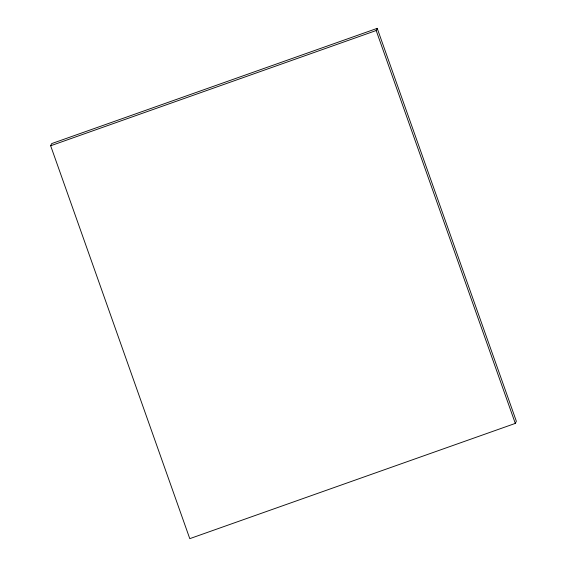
<?xml version="1.0" encoding="UTF-8"?>
<svg xmlns="http://www.w3.org/2000/svg" width="567" height="567" viewBox="0 0 567 567"><rect width="100%" height="100%" fill="white"/><g stroke="black" fill="none" stroke-linecap="round" stroke-linejoin="round"><path stroke-width="0.85" d="M50.654 145.769L51.689 143.6L377.218 28.35L516.346 421.231L515.311 423.4L189.782 538.65L50.654 145.769L376.183 30.526L377.218 28.35M376.183 30.526L515.311 423.4"/></g></svg>
